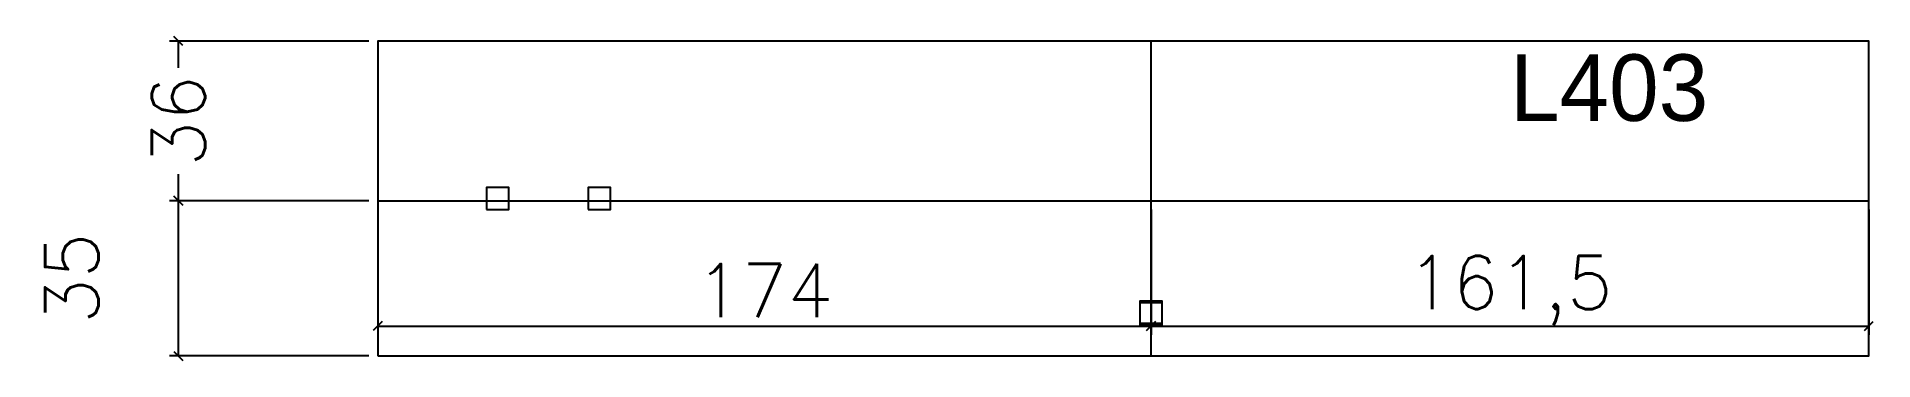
# Model space of a CAD drawing. Extents: x 4621 to 5034, y 2532 to 2605.
import ezdxf

# ---------------------------------------------------------------- set-up
doc = ezdxf.new("R2010")
doc.units = 0
for name, color, linetype in [('3', 2, 'Continuous'), ('COTA', 241, 'Continuous'), ('NOMENCLATURA', 7, 'Continuous'), ('PAINEIS', 6, 'Continuous')]:
    doc.layers.add(name, color=color, linetype=linetype)
doc.styles.add('Romans', font='romans.shx', dxfattribs={"height": 12})
doc.dimstyles.new('cotas', dxfattribs={"dimtxt": 9, "dimasz": 2, "dimexe": 2, "dimexo": 2, "dimgap": 2, "dimtad": 1, "dimdec": 1, "dimzin": 12, "dimtxsty": 'Romans', "dimblk": 'OBLIQUE', "dimcen": 2.5, "dimclrd": 4, "dimclre": 4, "dimclrt": 240, "dimazin": 3, "dimtfac": 1, "dimtmove": 0, "dimatfit": 3})

# ---------------------------------------------------------------- blocks, each defined once
blk = doc.blocks.new('_OBLIQUE')
at = {"color": 0, "linetype": 'BYBLOCK'}
blk.add_line((-0.5, -0.5), (0.5, 0.5), dxfattribs=at)

msp = doc.modelspace()

# ---------------------------------------------------------------- linework, layer by layer
at = {"layer": '3', "lineweight": 25}
for points in [[(4722.46, 2566.12), (4727.46, 2566.12), (4727.46, 2571.12), (4722.46, 2571.12)], [(4745.31, 2566.12), (4750.31, 2566.12), (4750.31, 2571.12), (4745.31, 2571.12)], [(4869.47, 2540.49), (4874.47, 2540.49), (4874.47, 2545.49), (4869.47, 2545.49)], [(4869.47, 2540.06), (4874.47, 2540.06), (4874.47, 2545.06), (4869.47, 2545.06)]]:
    msp.add_lwpolyline(points, close=True, dxfattribs=at)
at = {"layer": 'PAINEIS'}
for p, q in [((4871.97, 2533.12), (4871.97, 2604.12)), ((4697.97, 2568.12), (5033.47, 2568.12))]:
    msp.add_line(p, q, dxfattribs=at)
msp.add_lwpolyline([(4697.97, 2533.12), (5033.47, 2533.12), (5033.47, 2604.12), (4697.97, 2604.12)], close=True, dxfattribs=at)

# ---------------------------------------------------------------- texts
at = {"layer": 'NOMENCLATURA'}
msp.add_text('L403', height=15, dxfattribs=at).set_placement((4952.72, 2586.12))

# ---------------------------------------------------------------- dimensions: what is measured, and where the dimension line sits
at = {"layer": 'COTA'}
for base, p1, p2, location in [((4653.11, 2568.12), (4697.97, 2568.12), (4697.97, 2604.12), (4653.11, 2586.12)), ((4653.11, 2533.12), (4697.97, 2533.12), (4697.97, 2568.12), (4629.11, 2550.62))]:
    msp.add_linear_dim(base=base, p1=p1, p2=p2, angle=90, location=location, dimstyle='cotas', override={"dimtmove": 2}, dxfattribs=at).render()
for base, p1, p2 in [((4697.97, 2539.85), (4697.97, 2568.12), (4871.97, 2568.12)), ((4871.97, 2539.85), (4871.97, 2568.12), (5033.47, 2568.12))]:
    msp.add_linear_dim(base=base, p1=p1, p2=p2, dimstyle='cotas', dxfattribs=at).render()

doc.saveas('drawing.dxf')
